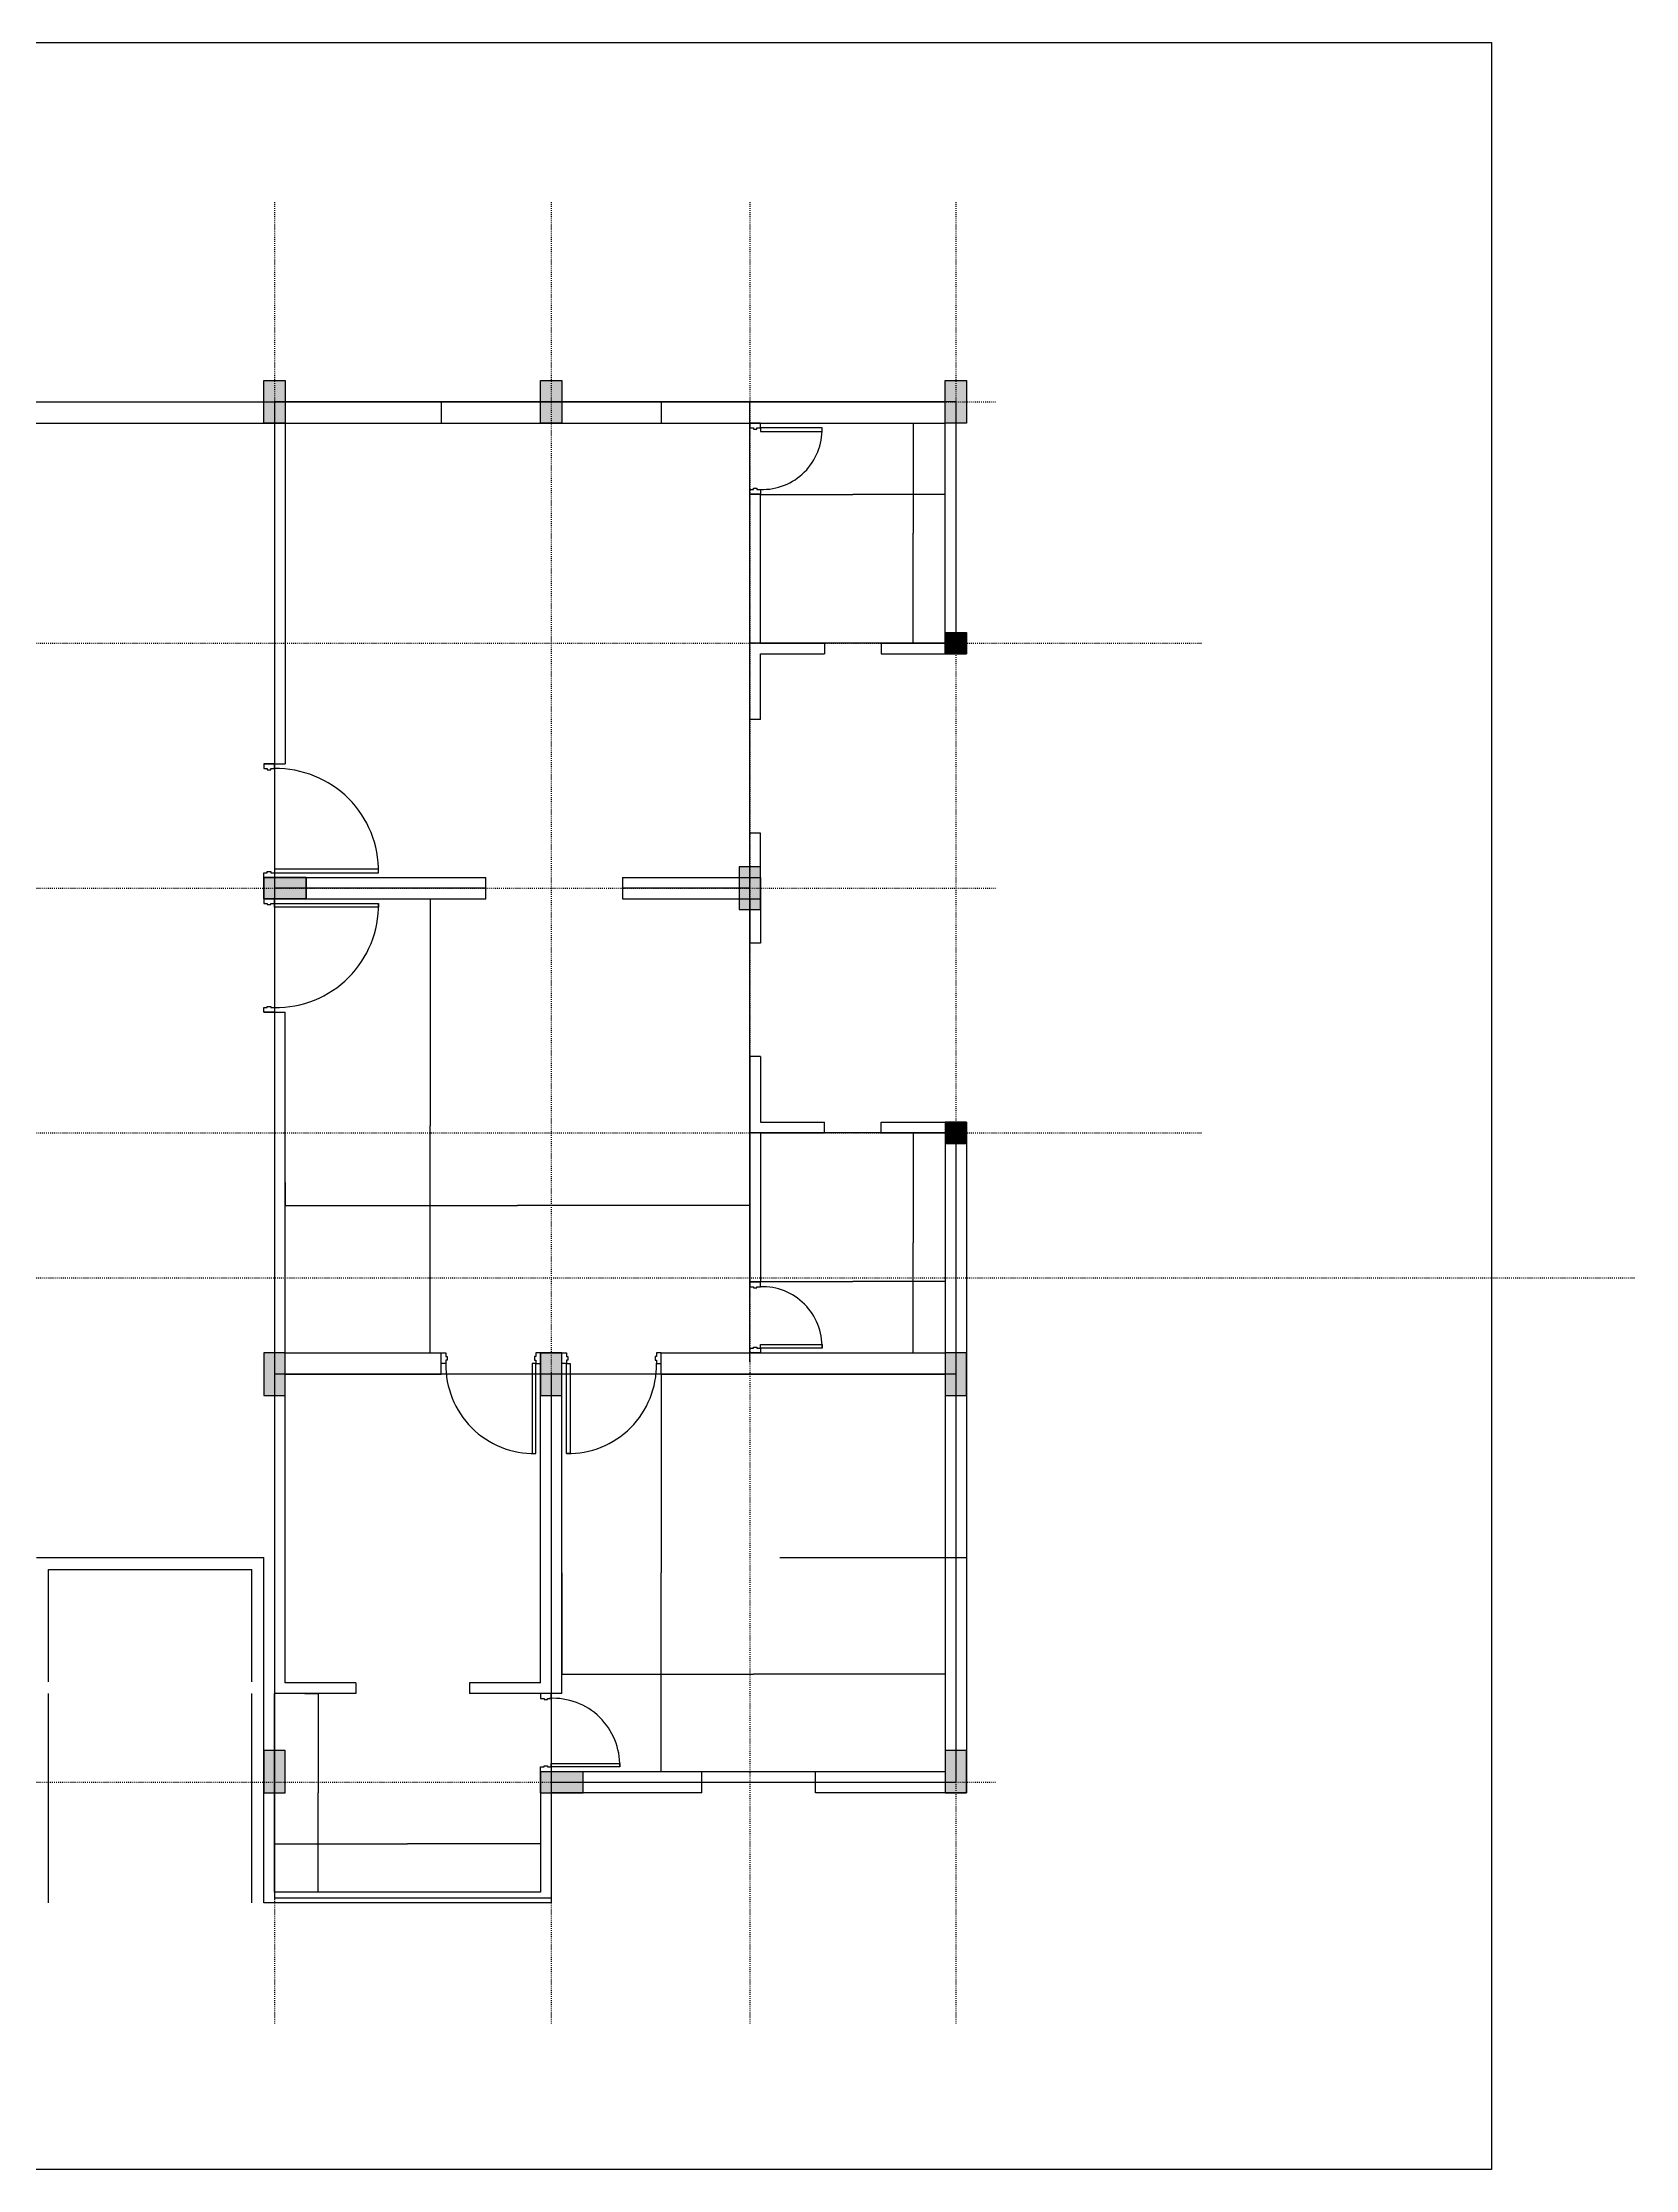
# Model space of a CAD drawing. Header units: metres. Extents: x -72765 to 212724, y -99942 to -66417.
# Drawn here: x 188135 to 212724, y -99452 to -66621 of the extents above; entities that cross this region are included whole.
import ezdxf

# ---------------------------------------------------------------- set-up
doc = ezdxf.new("R2010")
doc.units = ezdxf.units.M
doc.header["$MEASUREMENT"] = 0
doc.linetypes.add('ACAD_ISO03W100', pattern=[30, 12, -18])
for name, color, linetype in [('Beam', 6, 'Continuous'), ('column', 1, 'Continuous'), ('Column_Centreline', 254, 'ACAD_ISO03W100'), ('dim', 192, 'Continuous'), ('Door', 3, 'Continuous')]:
    doc.layers.add(name, color=color, linetype=linetype)
doc.layers.add('Wall', color=7, linetype='Continuous', lineweight=30)
doc.styles.get("Standard").update_dxf_attribs({"font": 'arial.ttf'})
doc.dimstyles.get("Standard").update_dxf_attribs({"dimtxt": 0.18, "dimasz": 0.18, "dimexe": 0.18, "dimexo": 0.0625, "dimgap": 0.09, "dimtad": 0, "dimtih": 1, "dimtoh": 1, "dimdec": 1, "dimzin": 0, "dimdsep": 46, "dimlunit": 4, "dimtxsty": 'Standard', "dimcen": 0.09, "dimadec": 0, "dimazin": 0, "dimtfac": 1, "dimtdec": 1, "dimtofl": 0, "dimtmove": 0, "dimatfit": 3, "dimfxl": 1, "dimtolj": 1, "dimtzin": 0, "dimarcsym": 0})

# ---------------------------------------------------------------- blocks, each defined once
blk = doc.blocks.new('*D363')
at = {"layer": 'Defpoints', "color": 0, "transparency": 16777216}
for p in [(199217.8685478197, -73598.31032190227), (199217.8685478197, -74194.79337248775), (202066.2565075594, -74194.79337248775)]:
    blk.add_point(p, dxfattribs=at)
at = {"layer": 'dim', "color": 0, "lineweight": -2, "transparency": 16777216}
for p, q in [((199217.8685478197, -74194.73087248775), (199217.8685478197, -73598.13032190228)), ((199218.0485478197, -73598.31032190227), (200641.5262725736, -73598.31032190227)), ((202066.0765075595, -73598.31032190227), (200642.5987828055, -73598.31032190227)), ((202066.2565075594, -74194.73087248775), (202066.2565075594, -73598.13032190228))]:
    blk.add_line(p, q, dxfattribs=at)
at = {"layer": 'dim', "color": 0, "transparency": 16777216}
for points in [[(199218.0485478197, -73598.28032190228), (199218.0485478197, -73598.34032190227), (199217.8685478197, -73598.31032190227)], [(202066.0765075595, -73598.28032190228), (202066.0765075595, -73598.34032190227), (202066.2565075594, -73598.31032190227)]]:
    blk.add_solid(points, dxfattribs=at)
at = {"layer": 'dim', "color": 0, "transparency": 16777216, "insert": (200642.0625276896, -73598.31032190227), "char_height": 0.18, "attachment_point": 5}
blk.add_mtext('\\A1;237\'-4{\\H1x;\\S1/2;}"', dxfattribs=at)
blk = doc.blocks.new('*D364')
at = {"layer": 'Defpoints', "color": 0, "transparency": 16777216}
for p in [(201509.2541178329, -72496.71593495071), (201509.2541178329, -75892.87081002485), (201573.2662837636, -75892.87081002485)]:
    blk.add_point(p, dxfattribs=at)
at = {"layer": 'dim', "color": 0, "lineweight": -2, "transparency": 16777216}
for p, q in [((201509.3166178329, -72496.71593495071), (201573.4462837636, -72496.71593495071)), ((201573.2662837636, -72496.8959349507), (201573.2662837636, -74194.61140795845)), ((201573.2662837636, -75892.69081002485), (201573.2662837636, -74194.97533701711)), ((201509.3166178329, -75892.87081002485), (201573.4462837636, -75892.87081002485))]:
    blk.add_line(p, q, dxfattribs=at)
at = {"layer": 'dim', "color": 0, "transparency": 16777216}
for points in [[(201573.2362837636, -72496.8959349507), (201573.2962837636, -72496.8959349507), (201573.2662837636, -72496.71593495071)], [(201573.2362837636, -75892.69081002485), (201573.2962837636, -75892.69081002485), (201573.2662837636, -75892.87081002485)]]:
    blk.add_solid(points, dxfattribs=at)
at = {"layer": 'dim', "color": 0, "transparency": 16777216, "insert": (201573.2662837635, -74194.79337248782), "char_height": 0.18, "attachment_point": 5}
blk.add_mtext("\\A1;283'", dxfattribs=at)
blk = doc.blocks.new('*D347')
at = {"layer": 'Defpoints', "color": 0, "transparency": 16777216}
for p in [(196150.3738219474, -90244.36399178891), (202066.2565075594, -90244.36399178891), (196150.3738219474, -91804.2031534315)]:
    blk.add_point(p, dxfattribs=at)
at = {"layer": 'dim', "color": 0, "lineweight": -2, "transparency": 16777216}
for p, q in [((196150.3738219474, -90244.42649178891), (196150.3738219474, -91804.3831534315)), ((202066.2565075594, -90244.42649178891), (202066.2565075594, -91804.3831534315)), ((196150.5538219474, -91804.2031534315), (199107.998875531, -91804.2031534315)), ((202066.0765075595, -91804.2031534315), (199108.6314539758, -91804.2031534315))]:
    blk.add_line(p, q, dxfattribs=at)
at = {"layer": 'dim', "color": 0, "transparency": 16777216}
for points in [[(196150.5538219474, -91804.1731534315), (196150.5538219474, -91804.2331534315), (196150.3738219474, -91804.2031534315)], [(202066.0765075595, -91804.1731534315), (202066.0765075595, -91804.2331534315), (202066.2565075594, -91804.2031534315)]]:
    blk.add_solid(points, dxfattribs=at)
at = {"layer": 'dim', "color": 0, "transparency": 16777216, "insert": (199108.3151647534, -91804.2031534315), "char_height": 0.18, "attachment_point": 5}
blk.add_mtext("\\A1;493'", dxfattribs=at)
blk = doc.blocks.new('*D348')
at = {"layer": 'Defpoints', "color": 0, "transparency": 16777216}
for p in [(197684.1211848871, -87176.8692659157), (201066.5818870742, -87176.8692659157), (201066.5818870742, -93311.85871766218)]:
    blk.add_point(p, dxfattribs=at)
at = {"layer": 'dim', "color": 0, "lineweight": -2, "transparency": 16777216}
for p, q in [((201066.5193870742, -87176.8692659157), (197683.9411848871, -87176.8692659157)), ((197684.1211848871, -87177.04926591569), (197684.1211848871, -90244.18202725961)), ((197684.1211848871, -93311.67871766219), (197684.1211848871, -90244.54595631827)), ((201066.5193870742, -93311.85871766218), (197683.9411848871, -93311.85871766218))]:
    blk.add_line(p, q, dxfattribs=at)
at = {"layer": 'dim', "color": 0, "transparency": 16777216}
for points in [[(197684.0911848871, -87177.04926591569), (197684.1511848871, -87177.04926591569), (197684.1211848871, -87176.8692659157)], [(197684.0911848871, -93311.67871766219), (197684.1511848871, -93311.67871766219), (197684.1211848871, -93311.85871766218)]]:
    blk.add_solid(points, dxfattribs=at)
at = {"layer": 'dim', "color": 0, "transparency": 16777216, "insert": (197684.121184887, -90244.36399178898), "char_height": 0.18, "attachment_point": 5}
blk.add_mtext('\\A1;511\'-3"', dxfattribs=at)
blk = doc.blocks.new('*D349')
at = {"layer": 'Defpoints', "color": 0, "transparency": 16777216}
for p in [(192182.3336733179, -92106.77150392637), (192389.3072114518, -95174.26622979942), (192389.3072114569, -95174.26622979942)]:
    blk.add_point(p, dxfattribs=at)
at = {"layer": 'dim', "color": 0, "lineweight": -2, "transparency": 16777216}
for p, q in [((192182.3961733179, -92106.77150392637), (192389.4872114569, -92106.77150392637)), ((192389.3072114569, -92106.95150392636), (192389.3072114569, -93640.21659537585)), ((192389.3072114569, -95174.08622979943), (192389.3072114569, -93640.82113834994)), ((192389.3697114518, -95174.26622979942), (192389.4872114569, -95174.26622979942))]:
    blk.add_line(p, q, dxfattribs=at)
at = {"layer": 'dim', "color": 0, "transparency": 16777216}
for points in [[(192389.2772114569, -92106.95150392636), (192389.3372114569, -92106.95150392636), (192389.3072114569, -92106.77150392637)], [(192389.2772114569, -95174.08622979943), (192389.3372114569, -95174.08622979943), (192389.3072114569, -95174.26622979942)]]:
    blk.add_solid(points, dxfattribs=at)
at = {"layer": 'dim', "color": 0, "transparency": 16777216, "insert": (192389.3072114569, -93640.51886686294), "char_height": 0.18, "attachment_point": 5}
blk.add_mtext('\\A1;255\'-7{\\H1x;\\S1/2;}"', dxfattribs=at)
blk = doc.blocks.new('*D350')
at = {"layer": 'Defpoints', "color": 0, "transparency": 16777216}
for p in [(191713.4618077376, -94289.74592498629), (191713.4618077376, -94427.29474625498), (195821.7136727456, -94289.74592498629)]:
    blk.add_point(p, dxfattribs=at)
at = {"layer": 'dim', "color": 0, "lineweight": -2, "transparency": 16777216}
for p, q in [((191713.4618077376, -94289.80842498629), (191713.4618077376, -94427.47474625497)), ((191713.6418077376, -94427.29474625498), (193767.0530813057, -94427.29474625498)), ((195821.5336727456, -94427.29474625498), (193768.1223991775, -94427.29474625498)), ((195821.7136727456, -94289.80842498629), (195821.7136727456, -94427.47474625497))]:
    blk.add_line(p, q, dxfattribs=at)
at = {"layer": 'dim', "color": 0, "transparency": 16777216}
for points in [[(191713.6418077376, -94427.26474625498), (191713.6418077376, -94427.32474625498), (191713.4618077376, -94427.29474625498)], [(195821.5336727456, -94427.26474625498), (195821.5336727456, -94427.32474625498), (195821.7136727456, -94427.29474625498)]]:
    blk.add_solid(points, dxfattribs=at)
at = {"layer": 'dim', "color": 0, "transparency": 16777216, "insert": (193767.5877402416, -94427.29474625498), "char_height": 0.18, "attachment_point": 5}
blk.add_mtext('\\A1;342\'-4{\\H1x;\\S1/2;}"', dxfattribs=at)
blk = doc.blocks.new('*D351')
at = {"layer": 'Defpoints', "color": 0, "transparency": 16777216}
for p in [(193422.6203531279, -79836.79260043339), (194117.4166209877, -79836.79260043339), (193422.6203531279, -86848.20911671498)]:
    blk.add_point(p, dxfattribs=at)
at = {"layer": 'dim', "color": 0, "lineweight": -2, "transparency": 16777216}
for p, q in [((193422.6828531279, -79836.79260043339), (194117.5966209877, -79836.79260043339)), ((194117.4166209877, -79836.97260043338), (194117.4166209877, -83342.1985256956)), ((194117.4166209877, -86848.02911671498), (194117.4166209877, -83342.80319145275)), ((193422.6828531279, -86848.20911671498), (194117.5966209877, -86848.20911671498))]:
    blk.add_line(p, q, dxfattribs=at)
at = {"layer": 'dim', "color": 0, "transparency": 16777216}
for points in [[(194117.3866209877, -79836.97260043338), (194117.4466209877, -79836.97260043338), (194117.4166209877, -79836.79260043339)], [(194117.3866209877, -86848.02911671498), (194117.4466209877, -86848.02911671498), (194117.4166209877, -86848.20911671498)]]:
    blk.add_solid(points, dxfattribs=at)
at = {"layer": 'dim', "color": 0, "transparency": 16777216, "insert": (194117.4166209876, -83342.50085857422), "char_height": 0.18, "attachment_point": 5}
blk.add_mtext('\\A1;584\'-3{\\H1x;\\S1/2;}"', dxfattribs=at)
blk = doc.blocks.new('*D352')
at = {"layer": 'Defpoints', "color": 0, "transparency": 16777216}
for p in [(191877.791882337, -84218.92792310914), (199053.5384732203, -84208.47309689617), (191877.791882337, -84571.11256860945)]:
    blk.add_point(p, dxfattribs=at)
at = {"layer": 'dim', "color": 0, "lineweight": -2, "transparency": 16777216}
for p, q in [((191877.791882337, -84218.99042310914), (191877.791882337, -84571.29256860944)), ((199053.5384732203, -84208.53559689617), (199053.5384732203, -84571.29256860944)), ((191877.971882337, -84571.11256860945), (195465.0605324853, -84571.11256860945)), ((199053.3584732203, -84571.11256860945), (195466.269823072, -84571.11256860945))]:
    blk.add_line(p, q, dxfattribs=at)
at = {"layer": 'dim', "color": 0, "transparency": 16777216}
for points in [[(191877.971882337, -84571.08256860945), (191877.971882337, -84571.14256860944), (191877.791882337, -84571.11256860945)], [(199053.3584732203, -84571.08256860945), (199053.3584732203, -84571.14256860944), (199053.5384732203, -84571.11256860945)]]:
    blk.add_solid(points, dxfattribs=at)
at = {"layer": 'dim', "color": 0, "transparency": 16777216, "insert": (195465.6651777786, -84571.11256860945), "char_height": 0.18, "attachment_point": 5}
blk.add_mtext('\\A1;597\'-11{\\H1x;\\S1/2;}"', dxfattribs=at)
blk = doc.blocks.new('*D353')
at = {"layer": 'Defpoints', "color": 0, "transparency": 16777216}
for p in [(199217.8685478197, -85150.13167917788), (202066.2565075594, -85150.13167917788), (199217.8685478197, -85746.61472976336)]:
    blk.add_point(p, dxfattribs=at)
at = {"layer": 'dim', "color": 0, "lineweight": -2, "transparency": 16777216}
for p, q in [((199217.8685478197, -85150.19417917788), (199217.8685478197, -85746.79472976335)), ((202066.2565075594, -85150.19417917788), (202066.2565075594, -85746.79472976335)), ((199218.0485478197, -85746.61472976336), (200641.5262725736, -85746.61472976336)), ((202066.0765075595, -85746.61472976336), (200642.5987828055, -85746.61472976336))]:
    blk.add_line(p, q, dxfattribs=at)
at = {"layer": 'dim', "color": 0, "transparency": 16777216}
for points in [[(199218.0485478197, -85746.58472976336), (199218.0485478197, -85746.64472976336), (199217.8685478197, -85746.61472976336)], [(202066.0765075595, -85746.58472976336), (202066.0765075595, -85746.64472976336), (202066.2565075594, -85746.61472976336)]]:
    blk.add_solid(points, dxfattribs=at)
at = {"layer": 'dim', "color": 0, "transparency": 16777216, "insert": (200642.0625276896, -85746.61472976336), "char_height": 0.18, "attachment_point": 5}
blk.add_mtext('\\A1;237\'-4{\\H1x;\\S1/2;}"', dxfattribs=at)
blk = doc.blocks.new('*D354')
at = {"layer": 'Defpoints', "color": 0, "transparency": 16777216}
for p in [(201509.2541178329, -83452.05424164084), (201573.2662837636, -83452.05424164084), (201509.2541178329, -86848.20911671498)]:
    blk.add_point(p, dxfattribs=at)
at = {"layer": 'dim', "color": 0, "lineweight": -2, "transparency": 16777216}
for p, q in [((201509.3166178329, -83452.05424164084), (201573.4462837636, -83452.05424164084)), ((201573.2662837636, -83452.23424164084), (201573.2662837636, -85149.94971464858)), ((201573.2662837636, -86848.02911671498), (201573.2662837636, -85150.31364370724)), ((201509.3166178329, -86848.20911671498), (201573.4462837636, -86848.20911671498))]:
    blk.add_line(p, q, dxfattribs=at)
at = {"layer": 'dim', "color": 0, "transparency": 16777216}
for points in [[(201573.2362837636, -83452.23424164084), (201573.2962837636, -83452.23424164084), (201573.2662837636, -83452.05424164084)], [(201573.2362837636, -86848.02911671498), (201573.2962837636, -86848.02911671498), (201573.2662837636, -86848.20911671498)]]:
    blk.add_solid(points, dxfattribs=at)
at = {"layer": 'dim', "color": 0, "transparency": 16777216, "insert": (201573.2662837635, -85150.13167917795), "char_height": 0.18, "attachment_point": 5}
blk.add_mtext("\\A1;283'", dxfattribs=at)

msp = doc.modelspace()

# ---------------------------------------------------------------- hatches: boundary and pattern name
at = {"layer": 'column'}
h = msp.add_hatch(color=256, dxfattribs=at)
h.dxf.hatch_style = 1
h.paths.add_polyline_path([(191549.1317331367, -72496.71593495068), (191877.791882337, -72496.71593495068), (191877.791882337, -71839.39563654925), (191549.1317331367, -71839.39563654925)])
h = msp.add_hatch(color=256, dxfattribs=at)
h.dxf.hatch_style = 1
h.paths.add_polyline_path([(195821.7136727456, -72496.71593495068), (196150.3738219474, -72496.71593495068), (196150.3738219474, -71839.39563654925), (195821.7136727456, -71839.39563654925)])
h = msp.add_hatch(color=256, dxfattribs=at)
h.dxf.hatch_style = 1
h.paths.add_polyline_path([(202066.2565075594, -72496.71593495068), (202394.9166567598, -72496.71593495068), (202394.9166567598, -71839.39563654925), (202066.2565075594, -71839.39563654925)])
h = msp.add_hatch(color=256, dxfattribs=at)
h.dxf.hatch_style = 1
h.paths.add_polyline_path([(202066.2565075594, -76057.200884625), (202394.9166567598, -76057.200884625), (202394.9166567598, -75728.54073542428), (202066.2565075594, -75728.54073542428)])
h = msp.add_hatch(color=256, dxfattribs=at)
h.dxf.hatch_style = 1
h.paths.add_polyline_path([(199217.8685478197, -80001.12267503353), (198889.2083986194, -80001.12267503353), (198889.2083986194, -79343.8023766321), (199217.8685478197, -79343.8023766321)])
h = msp.add_hatch(color=256, dxfattribs=at)
h.dxf.hatch_style = 1
h.paths.add_polyline_path([(191549.1317331367, -79836.79260043298), (191549.1317331367, -79508.13245123228), (192206.4520315389, -79508.13245123228), (192206.4520315389, -79836.79260043298)])
h = msp.add_hatch(color=256, dxfattribs=at)
h.dxf.hatch_style = 1
h.paths.add_polyline_path([(191549.1317331367, -79508.13245123228), (191549.1317331367, -79836.79260043298), (192206.4520315389, -79836.79260043298), (192206.4520315389, -79508.13245123228)])
h = msp.add_hatch(color=256, dxfattribs=at)
h.dxf.hatch_style = 1
h.paths.add_polyline_path([(202066.2565075594, -83287.72416704064), (202394.9166567598, -83287.72416704064), (202394.9166567598, -83616.38431624135), (202066.2565075594, -83616.38431624135)])
h = msp.add_hatch(color=256, dxfattribs=at)
h.dxf.hatch_style = 1
h.paths.add_polyline_path([(191549.1317331367, -86848.20911671495), (191877.791882337, -86848.20911671495), (191877.791882337, -87505.52941511637), (191549.1317331367, -87505.52941511637)])
h = msp.add_hatch(color=256, dxfattribs=at)
h.dxf.hatch_style = 1
h.paths.add_polyline_path([(195821.7136727456, -86848.20911671495), (196150.3738219474, -86848.20911671495), (196150.3738219474, -87505.52941511637), (195821.7136727456, -87505.52941511637)])
h = msp.add_hatch(color=256, dxfattribs=at)
h.dxf.hatch_style = 1
h.paths.add_polyline_path([(202066.2565075594, -86848.20911671495), (202394.9166567598, -86848.20911671495), (202394.9166567598, -87505.52941511637), (202066.2565075594, -87505.52941511637)])
h = msp.add_hatch(color=256, dxfattribs=at)
h.dxf.hatch_style = 1
h.paths.add_polyline_path([(191549.1317331367, -92983.19856846145), (191877.791882337, -92983.19856846145), (191877.791882337, -93640.51886686287), (191549.1317331367, -93640.51886686287)])
h = msp.add_hatch(color=256, dxfattribs=at)
h.dxf.hatch_style = 1
h.paths.add_polyline_path([(202066.2565075594, -92983.19856846145), (202394.9166567598, -92983.19856846145), (202394.9166567598, -93640.51886686287), (202066.2565075594, -93640.51886686287)])
h = msp.add_hatch(color=256, dxfattribs=at)
h.dxf.hatch_style = 1
h.paths.add_polyline_path([(196479.0339711477, -93311.85871766215), (196479.0339711477, -93640.51886686287), (195821.7136727456, -93640.51886686287), (195821.7136727456, -93311.85871766215)])

# ---------------------------------------------------------------- linework, layer by layer
for p, q in [((163010.4754442091, -72168.05578574997), (197684.1211848828, -72168.05578574997)), ((157039.8160670623, -72496.71593495068), (197684.1211848828, -72496.71593495068)), ((194979.9131777118, -79836.79260043336), (194979.9131777118, -79508.13245123265)), ((197088.052723012, -79508.13245123265), (197089.3772148176, -79836.79260043336)), ((188043.4234749963, -90006.93955799572), (191549.1317331367, -90006.93955799572)), ((188226.0124467749, -90189.52852977398), (191366.5427613596, -90189.52852977398)), ((199514.882266483, -90006.93955799572), (202394.9166567598, -90006.93955799572))]:
    msp.add_line(p, q)
at = {"layer": 'Beam'}
for p, q in [((191713.4618077376, -72168.05578574997), (191713.4618077376, -79672.46252583282)), ((195986.0437473465, -72168.05578574997), (191713.4618077376, -72168.05578574997)), ((202230.5865821604, -72168.05578574997), (195986.0437473465, -72168.05578574997)), ((199053.5384732188, -86986.79276150752), (199053.5384732188, -72168.05578574997)), ((202230.5865821604, -72168.05578574997), (202230.5865821604, -75892.87081002482)), ((202230.5865821604, -72168.05578574997), (202230.5865821604, -75892.87081002482)), ((202230.5865821604, -75892.87081002482), (199053.5384732203, -75892.87081002482)), ((191713.4618077376, -79672.46252583282), (191713.4618077391, -87176.86926591453)), ((194979.9131777118, -79672.46252583282), (191713.4618077376, -79672.46252583282)), ((199053.5384732203, -79672.46252583282), (197088.714968914, -79672.46252583282)), ((202230.5865821604, -83452.05424164081), (199053.5384732188, -83452.05424164081)), ((202230.5865821604, -83452.05424164081), (202230.5865821604, -87176.86926591567)), ((202230.5865821604, -83452.05424164081), (202230.5865821604, -87176.86926591567)), ((191713.4618077391, -87176.86926591453), (191713.4618077376, -95262.49477132708)), ((202230.5865821604, -87176.86926591529), (191713.4618077391, -87176.8692659168)), ((195986.0437473465, -87176.86926591567), (195986.0437473465, -95262.49477132708)), ((202230.5865821604, -87176.86926591567), (202230.5865821604, -93476.1887922642)), ((202230.5865821604, -87176.86926591567), (202230.5865821604, -93476.1887922642)), ((195986.0437473465, -93476.1887922642), (202230.5865821604, -93476.1887922642)), ((195986.0437473465, -95262.49477132708), (191713.4618077376, -95262.49477132708))]:
    msp.add_line(p, q, dxfattribs=at)
at = {"layer": 'Beam', "color": 3}
msp.add_lwpolyline([(146767.1284748781, -66620.56367874902), (210502.3512124661, -66620.56367874902), (210502.3512124661, -99452.15198313876), (146767.1284748781, -99452.15198313874)], close=True, dxfattribs=at)
at = {"layer": 'column'}
for points in [[(191877.791882337, -72496.71593495068), (191549.1317331367, -72496.71593495068), (191549.1317331367, -71839.39563654963), (191877.791882337, -71839.39563654963)], [(196150.3738219474, -72496.71593495068), (195821.7136727456, -72496.71593495068), (195821.7136727456, -71839.39563654963), (196150.3738219474, -71839.39563654963)], [(202394.9166567598, -72496.71593495068), (202066.2565075594, -72496.71593495068), (202066.2565075594, -71839.39563654963), (202394.9166567598, -71839.39563654963)], [(202394.9166567598, -76057.200884625), (202066.2565075594, -76057.200884625), (202066.2565075594, -75728.54073542428), (202394.9166567598, -75728.54073542428)], [(198889.2083986194, -80001.12267503353), (199217.8685478197, -80001.12267503353), (199217.8685478197, -79343.8023766321), (198889.2083986194, -79343.8023766321)], [(191549.1317331367, -79508.13245123265), (191549.1317331367, -79836.79260043336), (192206.4520315389, -79836.79260043336), (192206.4520315389, -79508.13245123265)], [(191549.1317331367, -79836.79260043336), (191549.1317331367, -79508.13245123265), (192206.4520315389, -79508.13245123265), (192206.4520315389, -79836.79260043336)], [(202394.9166567598, -83287.72416704064), (202066.2565075594, -83287.72416704064), (202066.2565075594, -83616.38431624135), (202394.9166567598, -83616.38431624135)], [(191877.791882337, -86848.20911671495), (191549.1317331367, -86848.20911671495), (191549.1317331367, -87505.52941511637), (191877.791882337, -87505.52941511637)], [(196150.3738219474, -86848.20911671495), (195821.7136727456, -86848.20911671495), (195821.7136727456, -87505.52941511637), (196150.3738219474, -87505.52941511637)], [(202394.9166567598, -86848.20911671495), (202066.2565075594, -86848.20911671495), (202066.2565075594, -87505.52941511637), (202394.9166567598, -87505.52941511637)], [(191877.791882337, -92983.19856846145), (191549.1317331367, -92983.19856846145), (191549.1317331367, -93640.51886686287), (191877.791882337, -93640.51886686287)], [(202394.9166567598, -92983.19856846145), (202066.2565075594, -92983.19856846145), (202066.2565075594, -93640.51886686287), (202394.9166567598, -93640.51886686287)], [(196479.0339711477, -93640.51886686287), (196479.0339711477, -93311.85871766215), (195821.7136727456, -93311.85871766215), (195821.7136727456, -93640.51886686287)]]:
    msp.add_lwpolyline(points, close=True, dxfattribs=at)
at = {"layer": 'Column_Centreline'}
for p, q in [((191713.4618077391, -69087.05138329235), (191713.4618077391, -97202.8051729409)), ((195986.0437473465, -69087.05138329197), (195986.0437473465, -97202.80517294053)), ((199053.5384732188, -69087.05138329083), (199053.5384732188, -97202.80517293939)), ((202230.5865821604, -69087.05138329083), (202230.5865821604, -97202.80517293939)), ((149943.6108344615, -72168.05578574997), (202846.2444414728, -72168.05578574997)), ((153120.6589434016, -75892.87081002482), (206023.2925504129, -75892.87081002482)), ((149943.6108344615, -79672.46252583282), (202846.2444414728, -79672.46252583282)), ((153120.6589434016, -83452.05424164081), (206023.2925504129, -83452.05424164081)), ((147624.6644393001, -85686.68673714134), (212723.9029358737, -85686.68673714134)), ((149943.6108344615, -93476.1887922642), (202846.2444414728, -93476.1887922642))]:
    msp.add_line(p, q, dxfattribs=at)
at = {"layer": 'Door'}
for points in [[(199217.8685478197, -72496.71593495068), (199053.5384732203, -72496.71593495068), (199053.5384732203, -72569.75152366229), (199108.3151647534, -72569.75152366229), (199108.3151647534, -72588.01042084), (199163.0918562866, -72588.01042084), (199163.0918562866, -72569.75152366229), (199217.8685478197, -72569.75152366229), (199217.8685478197, -72496.71593495068)], [(199217.8685478197, -73592.24976561984), (199053.5384732203, -73592.24976561984), (199053.5384732203, -73519.21417690862), (199108.3151647534, -73519.21417690862), (199108.3151647534, -73500.9552797309), (199163.0918562866, -73500.9552797309), (199163.0918562866, -73519.21417690862), (199217.8685478197, -73519.21417690862), (199217.8685478197, -73592.24976561984)], [(191713.4618077376, -77755.27832216206), (191549.1317331367, -77755.27832216206), (191549.1317331367, -77828.31391087329), (191603.9084246698, -77828.31391087329), (191603.9084246698, -77846.57280805138), (191658.6851162045, -77846.57280805138), (191658.6851162045, -77828.31391087329), (191713.4618077376, -77828.31391087329), (191713.4618077376, -77755.27832216206)], [(191713.4618077376, -79508.13245123265), (191549.1317331367, -79508.13245123265), (191549.1317331367, -79435.09686252143), (191603.9084246698, -79435.09686252143), (191603.9084246698, -79416.83796534334), (191658.6851162045, -79416.83796534334), (191658.6851162045, -79435.09686252143), (191713.4618077376, -79435.09686252143), (191713.4618077376, -79508.13245123265)], [(191713.4618077376, -79836.79260043336), (191549.1317331367, -79836.79260043336), (191549.1317331367, -79909.8281891446), (191603.9084246698, -79909.8281891446), (191603.9084246698, -79928.0870863223), (191658.6851162045, -79928.0870863223), (191658.6851162045, -79909.8281891446), (191713.4618077376, -79909.8281891446), (191713.4618077376, -79836.79260043336)], [(191713.4618077376, -81589.64672950357), (191549.1317331367, -81589.64672950357), (191549.1317331367, -81516.61114079235), (191603.9084246698, -81516.61114079235), (191603.9084246698, -81498.35224361463), (191658.6851162045, -81498.35224361463), (191658.6851162045, -81516.61114079235), (191713.4618077376, -81516.61114079235), (191713.4618077376, -81589.64672950357)], [(199217.8685478197, -85752.6752860458), (199053.5384732203, -85752.6752860458), (199053.5384732203, -85825.71087475702), (199108.3151647534, -85825.71087475702), (199108.3151647534, -85843.96977193511), (199163.0918562866, -85843.96977193511), (199163.0918562866, -85825.71087475702), (199217.8685478197, -85825.71087475702), (199217.8685478197, -85752.6752860458)], [(194287.9663098102, -87012.53919131513), (194287.9663098102, -86848.20911671495), (194361.001898521, -86848.20911671495), (194361.001898521, -86902.98580824847), (194379.2607956987, -86902.98580824847), (194379.2607956987, -86957.76249978198), (194361.001898521, -86957.76249978198), (194361.001898521, -87012.53919131513), (194287.9663098102, -87012.53919131513)], [(195821.7136727456, -87012.53919131513), (195821.7136727456, -86848.20911671495), (195748.6780840347, -86848.20911671495), (195748.6780840347, -86902.98580824847), (195730.419186857, -86902.98580824847), (195730.419186857, -86957.76249978198), (195748.6780840347, -86957.76249978198), (195748.6780840347, -87012.53919131513), (195821.7136727456, -87012.53919131513)], [(196150.3738219474, -87012.53919131513), (196150.3738219474, -86848.20911671495), (196223.4094106583, -86848.20911671495), (196223.4094106583, -86902.98580824847), (196241.668307836, -86902.98580824847), (196241.668307836, -86957.76249978198), (196223.4094106583, -86957.76249978198), (196223.4094106583, -87012.53919131513), (196150.3738219474, -87012.53919131513)], [(197684.1211848828, -87012.53919131513), (197684.1211848828, -86848.20911671495), (197611.0855961719, -86848.20911671495), (197611.0855961719, -86902.98580824847), (197592.8266989942, -86902.98580824847), (197592.8266989942, -86957.76249978198), (197611.0855961719, -86957.76249978198), (197611.0855961719, -87012.53919131513), (197684.1211848828, -87012.53919131513)], [(199217.8685478197, -86848.20911671495), (199053.5384732203, -86848.20911671495), (199053.5384732203, -86775.17352800372), (199108.3151647534, -86775.17352800372), (199108.3151647534, -86756.91463082601), (199163.0918562866, -86756.91463082601), (199163.0918562866, -86775.17352800372), (199217.8685478197, -86775.17352800372), (199217.8685478197, -86848.20911671495)], [(195986.0437473465, -92106.77150392634), (195821.7136727456, -92106.77150392634), (195821.7136727456, -92179.80709263757), (195876.4903642802, -92179.80709263757), (195876.4903642802, -92198.06598981528), (195931.2670558133, -92198.06598981528), (195931.2670558133, -92179.80709263757), (195986.0437473465, -92179.80709263757), (195986.0437473465, -92106.77150392634)], [(195986.0437473465, -93311.85871766215), (195821.7136727456, -93311.85871766215), (195821.7136727456, -93238.82312895093), (195876.4903642802, -93238.82312895093), (195876.4903642802, -93220.56423177283), (195931.2670558133, -93220.56423177283), (195931.2670558133, -93238.82312895093), (195986.0437473465, -93238.82312895093), (195986.0437473465, -93311.85871766215)]]:
    msp.add_lwpolyline(points, dxfattribs=at)
for points in [[(199217.8685478197, -72569.75152366229), (199217.8685478197, -72624.52821519542), (200167.3312010668, -72624.52821519542), (200167.3312010668, -72569.75152366229)], [(193320.2447593854, -79435.09686252143), (193320.2447593854, -79380.3201709879), (191713.4618077376, -79380.3201709879), (191713.4618077376, -79435.09686252143)], [(193320.2447593854, -79909.8281891446), (193320.2447593854, -79964.6048806781), (191713.4618077376, -79964.6048806781), (191713.4618077376, -79909.8281891446)], [(199217.8685478197, -86775.17352800372), (199217.8685478197, -86720.39683647022), (200167.3312010668, -86720.39683647022), (200167.3312010668, -86775.17352800372)], [(195748.6780840347, -88400.21537682919), (195748.6780840347, -87012.53919131513), (195693.9013925016, -87012.53919131513), (195693.9013925016, -88400.21537682919)], [(196223.4094106583, -88400.21537682919), (196223.4094106583, -87012.53919131513), (196278.1861021914, -87012.53919131513), (196278.1861021914, -88400.21537682919)], [(195986.0437473465, -93238.82312895093), (195986.0437473465, -93184.0464374174), (197045.0597836598, -93184.0464374174), (197045.0597836598, -93238.82312895093)]]:
    msp.add_lwpolyline(points, close=True, dxfattribs=at)
for centre, radius, start, end in [((199245.256893587, -72597.13986942885), 922.4809754125534, 268.2986453952185, 1.701354605614924), ((191740.8501535034, -79407.70851675447), 1579.632059237319, 359.0065311436259, 90.9934688571933), ((191740.8501535034, -79937.21653491116), 1579.632059237319, 269.0065311428066, 0.9934688563741375), ((199245.256893587, -86747.78518223678), 922.4809754125534, 358.2986453943851, 91.70135460478153), ((195721.2897382689, -87039.92753708207), 1360.563533411207, 178.8465495490793, 271.1534504534383), ((196250.7977564256, -87039.92753708207), 1360.563533411207, 268.8465495465617, 1.153450450920746), ((196012.3963993657, -93211.43478318398), 1033.026517929552, 358.4807548561683, 92.98203664947485)]:
    msp.add_arc(centre, radius, start, end, dxfattribs=at)
at = {"layer": 'Wall'}
for p, q in [((191877.791882337, -72168.05578574997), (194287.9663098102, -72168.05578574997)), ((194287.9663098102, -72168.05578574997), (194287.9663098102, -72496.71593495068)), ((197684.1211848828, -72168.05578574997), (197684.1211848828, -72496.71593495068)), ((197684.1211848828, -72168.05578574997), (202066.2565075594, -72168.05578574997)), ((191877.791882337, -72496.71593495068), (194287.9663098102, -72496.71593495068)), ((191877.791882337, -72496.71593495068), (191877.791882337, -77755.27832216206)), ((195821.7136727456, -72496.71593495068), (196150.3738219474, -72496.71593495068)), ((197684.1211848828, -72496.71593495068), (199053.5384732203, -72496.71593495068)), ((199053.5384732203, -72496.71593495068), (202066.2565075594, -72496.71593495068)), ((199053.5384732203, -72496.71593495068), (199217.8685478197, -72496.71593495068)), ((202066.2565075594, -75892.87081002482), (202066.2565075594, -72496.71593495068)), ((199053.5384732203, -73592.24976561984), (199217.8685478197, -73592.24976561984)), ((199053.5384732203, -77070.56967799408), (199053.5384732203, -73592.24976561984)), ((199217.8685478197, -75892.87081002482), (199217.8685478197, -73592.24976561984)), ((199217.8685478197, -75892.87081002482), (200203.8489954222, -75892.87081002482)), ((199217.8685478197, -76057.200884625), (200203.8489954222, -76057.200884625)), ((199217.8685478197, -77070.56967799408), (199217.8685478197, -76057.200884625)), ((200203.8489954222, -75892.87081002482), (200203.8489954222, -76057.200884625)), ((201080.2760599569, -75892.87081002482), (202066.2565075594, -75892.87081002482)), ((201080.2760599569, -75892.87081002482), (201080.2760599569, -76057.200884625)), ((201080.2760599569, -76057.200884625), (202394.9166567598, -76057.200884625)), ((199217.8685478197, -77070.56967799408), (199053.5384732203, -77070.56967799408)), ((191549.1317331367, -77755.27832216206), (191877.791882337, -77755.27832216206)), ((199053.5384732203, -79508.13245123265), (199053.5384732203, -78823.42380706428)), ((199217.8685478197, -78823.42380706428), (199053.5384732203, -78823.42380706428)), ((199217.8685478197, -79836.79260043336), (199217.8685478197, -78823.42380706428)), ((191549.1317331367, -79508.13245123265), (194979.9131777118, -79508.13245123265)), ((191549.1317331367, -79508.13245123265), (191549.1317331367, -79836.79260043336)), ((191549.1317331367, -79508.13245123265), (194979.9131777118, -79508.13245123265)), ((191549.1317331367, -79836.79260043336), (191549.1317331367, -79508.13245123265)), ((197088.052723012, -79508.13245123265), (199053.5384732203, -79508.13245123265)), ((197088.052723012, -79508.13245123265), (199217.8685478197, -79508.13245123265)), ((199217.8685478197, -79508.13245123265), (199217.8685478197, -80521.50124460136)), ((191549.1317331367, -79836.79260043336), (194979.9131777118, -79836.79260043336)), ((191549.1317331367, -79836.79260043336), (194979.9131777118, -79836.79260043336)), ((197089.3772148176, -79836.79260043336), (199217.8685478197, -79836.79260043336)), ((197089.3772148176, -79836.79260043336), (199053.5384732203, -79836.79260043336)), ((199053.5384732203, -79836.79260043336), (199053.5384732203, -80521.50124460136)), ((199217.8685478197, -80521.50124460136), (199053.5384732203, -80521.50124460136)), ((191549.1317331367, -81589.64672950357), (191877.791882337, -81589.64672950357)), ((191877.791882337, -86848.20911671495), (191877.791882337, -81589.64672950357)), ((199053.5384732203, -82274.35537367195), (199053.5384732203, -85752.6752860458)), ((199217.8685478197, -82274.35537367195), (199053.5384732203, -82274.35537367195)), ((199217.8685478197, -82274.35537367195), (199217.8685478197, -83287.72416704064)), ((199217.8685478197, -83287.72416704064), (200203.8489954222, -83287.72416704064)), ((200203.8489954222, -83452.05424164081), (200203.8489954222, -83287.72416704064)), ((201080.2760599569, -83287.72416704064), (202394.9166567598, -83287.72416704064)), ((201080.2760599569, -83452.05424164081), (201080.2760599569, -83287.72416704064)), ((202394.9166567598, -83287.72416704064), (202394.9166567598, -93640.51886686287)), ((199217.8685478197, -83452.05424164081), (200203.8489954222, -83452.05424164081)), ((199217.8685478197, -83452.05424164081), (199217.8685478197, -85752.6752860458)), ((201080.2760599569, -83452.05424164081), (202066.2565075594, -83452.05424164081)), ((202066.2565075594, -83452.05424164081), (202066.2565075594, -86848.20911671495)), ((199053.5384732203, -85752.6752860458), (199217.8685478197, -85752.6752860458)), ((191877.791882337, -86848.20911671495), (194287.9663098102, -86848.20911671495)), ((194287.9663098102, -87176.86926591567), (194287.9663098102, -86848.20911671495)), ((195821.7136727456, -91942.44142932579), (195821.7136727456, -86848.20911671495)), ((195821.7136727456, -86848.20911671495), (196150.3738219474, -86848.20911671495)), ((196150.3738219474, -92106.77150392634), (196150.3738219474, -86848.20911671495)), ((197684.1211848828, -87176.86926591567), (197684.1211848828, -86848.20911671495)), ((197684.1211848828, -86848.20911671495), (199053.5384732203, -86848.20911671495)), ((199053.5384732203, -86848.20911671495), (202066.2565075594, -86848.20911671495)), ((199053.5384732203, -86848.20911671495), (199217.8685478197, -86848.20911671495)), ((191877.791882337, -87176.86926591567), (194287.9663098102, -87176.86926591567)), ((191877.791882337, -91942.44142932579), (191877.791882337, -87176.86926591567)), ((197684.1211848828, -87176.86926591567), (202066.2565075594, -87176.86926591567)), ((202066.2565075594, -87176.86926591567), (202066.2565075594, -93311.85871766215)), ((188226.0124467749, -91924.18253214809), (188226.0124467749, -90189.52852977398)), ((191366.5427613596, -91924.18253214809), (191366.5427613596, -90189.52852977398)), ((191549.1317331367, -95338.59630439994), (191549.1317331367, -90006.93955799572)), ((188226.0124467749, -95338.59630439994), (188226.0124467749, -92106.77150392634)), ((191366.5427613596, -95338.59630439994), (191366.5427613596, -92106.77150392634)), ((192973.3257130073, -92106.77150392634), (191713.4618077376, -92106.77150392634)), ((191713.4618077376, -95174.2662297994), (191713.4618077376, -92106.77150392634)), ((192973.3257130073, -91942.44142932579), (191877.791882337, -91942.44142932579)), ((192973.3257130073, -91942.44142932579), (192973.3257130073, -92106.77150392634)), ((195821.7136727456, -91942.44142932579), (194726.1798420768, -91942.44142932579)), ((194726.1798420768, -91942.44142932579), (194726.1798420768, -92106.77150392634)), ((195821.7136727456, -92106.77150392634), (194726.1798420768, -92106.77150392634)), ((196150.3738219474, -92106.77150392634), (195821.7136727456, -92106.77150392634)), ((198314.0531375177, -93311.85871766215), (195821.7136727456, -93311.85871766215)), ((195821.7136727456, -93640.51886686287), (195821.7136727456, -93311.85871766215)), ((198314.0531375177, -93640.51886686287), (198314.0531375177, -93311.85871766215)), ((202066.2565075594, -93311.85871766215), (200066.9072665886, -93311.85871766215)), ((200066.9072665886, -93640.51886686287), (200066.9072665886, -93311.85871766215)), ((195821.7136727456, -93640.51886686287), (195821.7136727456, -95174.2662297994)), ((198314.0531375177, -93640.51886686287), (195986.0437473465, -93640.51886686287)), ((195986.0437473465, -93640.51886686287), (195986.0437473465, -95338.59630439994)), ((202394.9166567598, -93640.51886686287), (200066.9072665886, -93640.51886686287)), ((195821.7136727456, -95174.2662297994), (191713.4618077376, -95174.2662297994)), ((195986.0437473465, -95338.59630439994), (191549.1317331367, -95338.59630439994))]:
    msp.add_line(p, q, dxfattribs=at)

# ---------------------------------------------------------------- dimensions: what is measured, and where the dimension line sits
at = {"layer": 'dim'}
for base, p1, p2, angle, picture, middle in [((201573.2662837636, -75892.87081002485), (201509.2541178328, -72496.71593495068), (201509.2541178328, -75892.87081002482), 90, '*D364', (201573.2662837635, -74194.79337248782)), ((199217.8685478197, -73598.31032190227), (202066.2565075594, -74194.79337248775), (199217.8685478197, -74194.79337248775), 180, '*D363', (200642.0625276896, -73598.31032190227)), ((194117.4166209877, -79836.79260043339), (193422.6203531279, -86848.20911671495), (193422.6203531279, -79836.79260043336), 270, '*D351', (194117.4166209876, -83342.50085857422)), ((201573.2662837636, -83452.05424164084), (201509.2541178328, -86848.20911671495), (201509.2541178328, -83452.05424164081), 270, '*D354', (201573.2662837635, -85150.13167917795)), ((191877.791882337, -84571.11256860945), (199053.5384732203, -84208.47309689617), (191877.791882337, -84218.92792310914), 180, '*D352', (195465.6651777786, -84571.11256860945)), ((199217.8685478197, -85746.61472976336), (202066.2565075594, -85150.13167917788), (199217.8685478197, -85150.13167917788), 180, '*D353', (200642.0625276896, -85746.61472976336)), ((197684.1211848871, -87176.8692659157), (201066.581887074, -93311.85871766215), (201066.581887074, -87176.86926591567), 270, '*D348', (197684.121184887, -90244.36399178898)), ((196150.3738219474, -91804.2031534315), (202066.2565075594, -90244.36399178891), (196150.3738219474, -90244.36399178891), 180, '*D347', (199108.3151647534, -91804.2031534315)), ((192389.3072114569, -95174.26622979942), (192182.3336733179, -92106.77150392634), (192389.3072114517, -95174.2662297994), 270, '*D349', (192389.3072114569, -93640.51886686294)), ((191713.4618077376, -94427.29474625498), (195821.7136727456, -94289.74592498629), (191713.4618077376, -94289.74592498629), 180, '*D350', (193767.5877402416, -94427.29474625498))]:
    dim = msp.add_linear_dim(base=base, p1=p1, p2=p2, angle=angle, dimstyle='Standard', dxfattribs=at)
    dim.commit()
    dim.dimension.update_dxf_attribs({"geometry": picture, "text_midpoint": middle})

doc.saveas('drawing.dxf')
